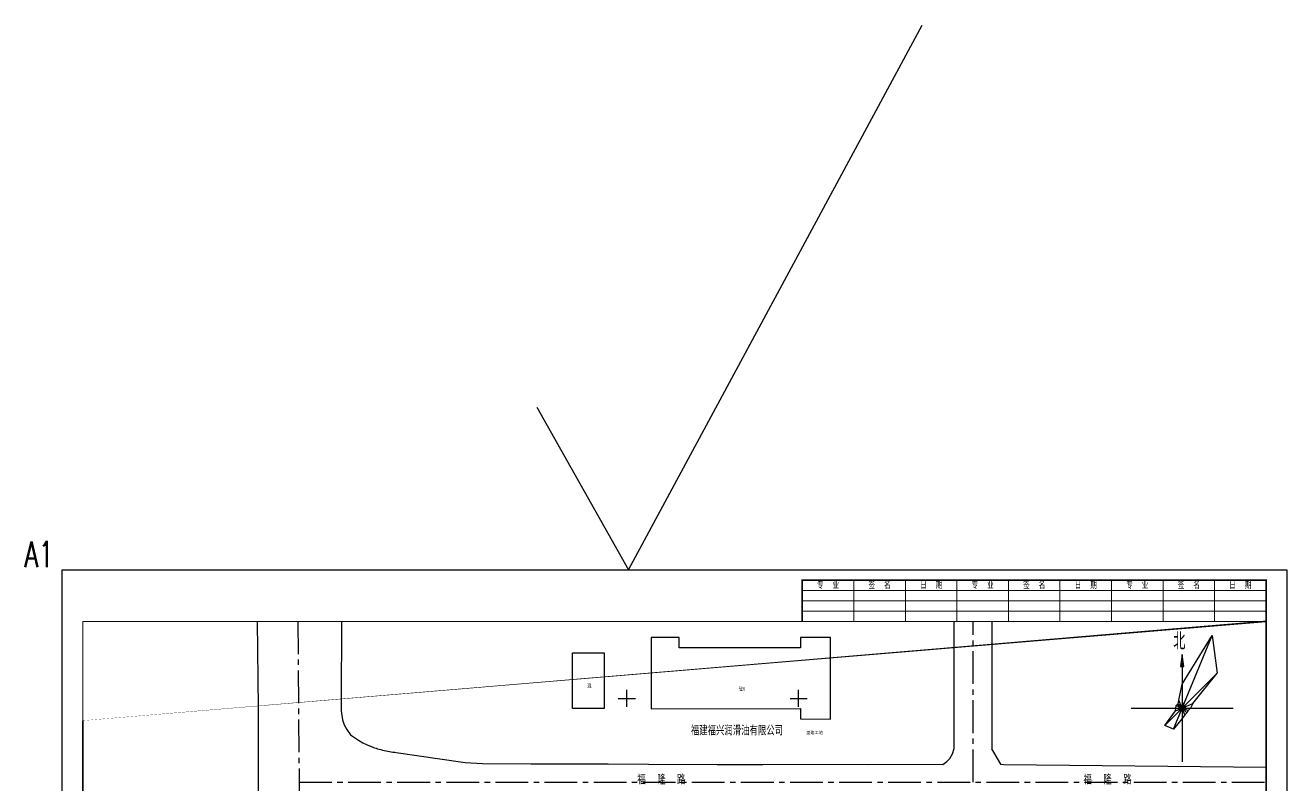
# Model space of a CAD drawing. Header units: millimetres. Extents: x 397874 to 6871063, y -8 to 5775840.
# Drawn here: x 428894.1 to 429261.3, y 2813037.3 to 2813258.5 of the extents above; entities that cross this region are included whole.
import ezdxf
from ezdxf.enums import TextEntityAlignment as Align

# ---------------------------------------------------------------- set-up
doc = ezdxf.new("R2010")
doc.units = ezdxf.units.MM
doc.header["$LTSCALE"] = 1000
for name, pattern in [('ACAD_ISO10W100', [18, 12, -3, 0, -3]), ('CENTER2', [28.575000000000003, 19.05, -3.175, 3.175, -3.175]), ('CONTINOUS', [0])]:
    doc.linetypes.add(name, pattern=pattern)
doc.layers.add('FRAME', color=3, linetype='Continuous', lineweight=18)
for name, color, linetype in [('PUB_TEXT', 7, 'Continuous'), ('TK', 7, 'Continuous'), ('TQA2', 3, 'Continuous'), ('图层2', 35, 'Continuous'), ('居民地注记', 1, 'Continuous'), ('工矿注记', 231, 'Continuous'), ('房屋面', 1, 'Continuous'), ('规划路中心线（FQ）', 2, 'Continuous')]:
    doc.layers.add(name, color=color, linetype=linetype)
doc.styles.add('dxfs', font='txt.shx', dxfattribs={"width": 0.7, "bigfont": 'dxfs.shx'})
doc.styles.add('FRAME', font='simhei.ttf', dxfattribs={"width": 0.7})
doc.styles.add('GKST', font='')
doc.styles.add('HZTXT', font='txt.shx', dxfattribs={"width": 0.75, "bigfont": 'hzdx.shx'})
doc.styles.add('JMHT', font='simhei.ttf')
doc.styles.get('GKST').set_extended_font_data('宋体')

# ---------------------------------------------------------------- blocks, each defined once
blk = doc.blocks.new('a1-25')
at = {"layer": 'FRAME', "lineweight": 18}
h = blk.add_hatch(color=256, dxfattribs=at)
h.paths.add_polyline_path([(432615.8754489405, 2815123.28119002), (432625.9639597518, 2815133.369700832), (432634.7788749519, 2815124.554785632), (432636.5800111382, 2815124.554785632), (432623.3523128345, 2815137.782483935), (432608.8510189198, 2815123.28119002), (432623.3523128345, 2815108.779896106), (432637.8536067493, 2815123.28119002), (432630.0920811628, 2815123.28119002), (432630.0920811628, 2815117.320800621), (432625.9639597518, 2815113.19267921)], flags=0)
edge = h.paths.add_edge_path(flags=0)
edge.add_arc((432624.1365601236, 2815121.400420304), 0.6911998789934234, -4.182669727015309e-06, 45.00000412708488, ccw=False)
edge.add_line((432624.8277600026, 2815121.400420255), (432624.8277600026, 2815115.566555665))
edge.add_line((432624.8277600026, 2815115.566555665), (432625.9942388653, 2815114.400076803))
edge.add_line((432625.9942388653, 2815114.400076802), (432627.9796072745, 2815116.385445212))
edge.add_line((432627.9796072746, 2815116.385445212), (432627.9796072746, 2815122.494605096))
edge.add_arc((432627.2884073955, 2815122.494605146), 0.691199878991467, 359.9999958173831, 405.0000041272817)
edge.add_line((432627.7771594817, 2815122.983357303), (432622.8428925539, 2815127.917624231))
edge.add_arc((432622.3541403468, 2815127.428872018), 0.6912000041248784, 45.000000341609, 134.9999996583249)
edge.add_line((432621.8653881396, 2815127.917624231), (432620.7198764971, 2815126.772112589))
edge.add_arc((432621.2086287101, 2815126.283360382), 0.6912000041217015, 135.000000341561, 224.9999996583899)
edge.add_line((432620.7198764971, 2815125.794608174), (432624.6253122098, 2815121.889172462))
edge = h.paths.add_edge_path(flags=0)
edge.add_arc((432629.1529979415, 2815126.211039279), 1.917783359640744, 0, 180)
edge.add_arc((432629.1529979415, 2815126.211039279), 1.917783359640744, 180, 360)
h.paths.add_polyline_path([(432619.7602130153, 2815108.779896106), (432620.7377174296, 2815108.779896106), (432606.4234307185, 2815123.094182817), (432621.1117318371, 2815137.782483935), (432620.1342274228, 2815137.782483935), (432605.4459263043, 2815123.094182817)], flags=0)
for p, q in [((433150.6497665268, 2815900.961964774), (432556.6497665268, 2815900.961964774)), ((432556.6497665268, 2815900.961964774), (432556.6497665268, 2815059.961964774)), ((433140.6497665268, 2815895.961964774), (432915.6497665268, 2815895.961964774)), ((433140.6497665268, 2815875.961964774), (433140.6497665268, 2815895.961964774)), ((433150.6497665268, 2815059.961964774), (433150.6497665268, 2815900.961964774)), ((433140.6497665268, 2815875.961964774), (432566.6497665268, 2815875.961964774)), ((432566.6497665268, 2815875.961964774), (432566.6497665268, 2815069.961964774)), ((433140.6497665268, 2815069.961964774), (433140.6497665268, 2815875.961964774)), ((433140.6497665268, 2815139.961964774), (432566.6497665268, 2815139.961964774)), ((432676.6497665268, 2815139.961964774), (432676.6497665268, 2815069.961964774)), ((432780.6497665268, 2815139.961964774), (432780.6497665268, 2815069.961964774)), ((432850.6497665268, 2815139.961964774), (432850.6497665268, 2815069.961964774)), ((432920.6497665268, 2815139.961964774), (432920.6497665268, 2815069.961964774)), ((433000.6497665268, 2815139.961964774), (433000.6497665268, 2815069.961964774)), ((433020.6497665268, 2815140.096810847), (433020.6497665268, 2815069.961964774)), ((433045.6497665268, 2815139.798747684), (433045.6497665268, 2815069.961964774)), ((433070.6497665268, 2815069.961964774), (433070.6497665268, 2815139.961964774)), ((433000.6497665268, 2815124.961964774), (432920.6497665268, 2815124.961964774)), ((433070.6497665268, 2815129.961964774), (433000.6497665268, 2815129.961964774)), ((432920.6497665268, 2815122.461964774), (432850.6497665268, 2815122.461964774)), ((433070.6497665268, 2815119.961964774), (433000.6497665268, 2815119.961964774)), ((433070.6497665268, 2815109.961964774), (433000.6497665268, 2815109.961964774)), ((432920.6497665268, 2815104.961964774), (432850.6497665268, 2815104.961964774)), ((433140.6497665268, 2815100.961964774), (433070.6497665268, 2815100.961964774)), ((433088.1497665268, 2815100.961964774), (433088.1497665268, 2815069.961964774)), ((433070.6497665268, 2815099.961964774), (433000.6497665268, 2815099.961964774)), ((433070.6497665268, 2815089.961964774), (433000.6497665268, 2815089.961964774)), ((433140.6497665268, 2815090.961964774), (433070.6497665268, 2815090.961964774)), ((433105.6497665268, 2815090.961964774), (433105.6497665268, 2815069.961964774)), ((433123.1497665268, 2815090.961964774), (433123.1497665268, 2815069.961964774)), ((433000.6497665268, 2815084.961964774), (432920.6497665268, 2815084.961964774)), ((433140.6497665268, 2815083.961964774), (433070.6497665268, 2815083.961964774)), ((433070.6497665268, 2815079.961964774), (433000.6497665268, 2815079.961964774)), ((433140.6497665268, 2815076.961964774), (433070.6497665268, 2815076.961964774)), ((432566.6497665268, 2815069.961964774), (433140.6497665268, 2815069.961964774)), ((432556.6497665268, 2815059.961964774), (433150.6497665268, 2815059.961964774))]:
    blk.add_line(p, q, dxfattribs=at)
for points in [[(432915.6497665268, 2815875.961964774), (432915.6497665268, 2815895.961964774)], [(432940.6497665268, 2815875.961964774), (432940.6497665268, 2815895.961964774)], [(432965.6497665268, 2815875.961964774), (432965.6497665268, 2815895.961964774)], [(432990.6497665268, 2815875.961964774), (432990.6497665268, 2815895.961964774)], [(433015.6497665268, 2815875.961964774), (433015.6497665268, 2815895.961964774)], [(433040.6497665268, 2815875.961964774), (433040.6497665268, 2815895.961964774)], [(433065.6497665268, 2815875.961964774), (433065.6497665268, 2815895.961964774)], [(433090.6497665268, 2815875.961964774), (433090.6497665268, 2815895.961964774)], [(433115.6497665268, 2815875.961964774), (433115.6497665268, 2815895.961964774)], [(432915.6497665268, 2815890.961964774), (433140.6497665268, 2815890.961964774)], [(432915.6497665268, 2815885.961964774), (433140.6497665268, 2815885.961964774)], [(432915.6497665268, 2815880.961964774), (433140.6497665268, 2815880.961964774)]]:
    blk.add_lwpolyline(points, dxfattribs=at)
for s, insert, char_height, width, attachment_point, style in [('专  业', (432928.1497665268, 2815893.461964774), 3.5, 11.325, 5, 'dxfs'), ('签  名   ', (432953.1497665268, 2815893.461964774), 3.5, 11.85, 5, 'dxfs'), ('日  期', (432978.1497665268, 2815893.461964774), 3.5, 11.325, 5, 'dxfs'), ('专  业', (433003.1497665268, 2815893.461964774), 3.5, 11.325, 5, 'dxfs'), ('签  名   ', (433028.1497665268, 2815893.461964774), 3.5, 11.85, 5, 'dxfs'), ('日  期', (433053.1497665268, 2815893.461964774), 3.5, 11.325, 5, 'dxfs'), ('专  业', (433078.1497665268, 2815893.461964774), 3.5, 11.325, 5, 'dxfs'), ('签  名   ', (433103.1497665268, 2815893.461964774), 3.5, 11.85, 5, 'dxfs'), ('日  期', (433128.1497665268, 2815893.461964774), 3.5, 11.325, 5, 'dxfs'), ('设计单位', (432567.6497665268, 2815138.461964774), 4, 23.68135593220359, 1, 'FRAME'), ('备  注', (432677.6497665268, 2815138.461964774), 4, 17.5830508474572, 1, 'FRAME'), ('图纸专用章', (432782.4245971101, 2815138.353888241), 4, 29.2813559322033, 1, 'FRAME'), ('施工图审查机构', (432851.6497665268, 2815138.461964774), 4, 54.12542372881362, 1, 'FRAME'), ('建设单位', (432921.6497665268, 2815138.461964774), 4, 23.75254237288144, 1, 'FRAME'), ('图    名', (433072.6576713114, 2815138.461964774), 4, 16.70508474576273, 1, 'FRAME'), ('{\\W0.55;本图未经设计院签字、盖章无效。}', (432680.8749941477, 2815121.85135815), 4, 68.34915254237247, 7, 'FRAME'), ('审    定', (433010.6497665268, 2815125.153501856), 4, 23.42033898305075, 5, 'FRAME'), ('施工图审查合格书编号', (432851.6497665268, 2815120.961964774), 4, 60.08135593220344, 1, 'FRAME'), ('工程名称', (432921.5080337952, 2815123.372517188), 4, 23.68135593220337, 1, 'FRAME'), ('{\\W0.65;项目负责人}', (433010.6497665268, 2815115.172870234), 4, 27.58644067796617, 5, 'FRAME'), ('福建医工设计院有限公司', (432621.3905113762, 2815102.142758348), 6, 98.59322033898323, 5, 'FRAME'), ('{\\W0.65;专业负责人}', (433010.6497665268, 2815105.192238612), 4, 27.63050847457635, 5, 'FRAME'), ('执业章', (432852.0968612701, 2815103.715375735), 4, 35.54576271186437, 1, 'FRAME'), ('国家住建部', (432621.5852317782, 2815092.567749369), 5, 29.44745762711886, 5, 'FRAME'), ('审    核', (433010.6497665268, 2815095.360638571), 4, 23.56271186440688, 5, 'FRAME'), ('图纸编号', (433079.3997665268, 2815095.961964774), 4, 23.25423728813563, 5, 'FRAME'), ('化工石化医药行业', (432621.5852317782, 2815085.108349992), 5, 47.81355932203412, 5, 'FRAME'), ('校    对', (433010.6497665268, 2815085.38000695), 4, 23.7050847457628, 5, 'FRAME'), ('专    业', (433079.3997665268, 2815087.461964774), 4, 20.57288135593226, 5, 'FRAME'), ('比   例', (433114.3997665268, 2815087.461964774), 4, 19.81355932203384, 5, 'FRAME'), ('单项工程', (432921.5080337952, 2815083.494258013), 4, 23.49152542372882, 1, 'FRAME'), ('设计阶段', (433079.3997665268, 2815080.461964774), 4, 23.61016949152552, 5, 'FRAME'), ('日   期', (433114.3997665268, 2815080.461964774), 4, 19.22033898305075, 5, 'FRAME'), ('甲级 A135009049', (432621.5852317782, 2815077.230074087), 5, 44.39661016949132, 5, 'FRAME'), ('设    计', (433010.6497665268, 2815075.399375328), 4, 23.63389830508473, 5, 'FRAME'), ('共    张', (433079.3997665268, 2815073.961964774), 4, 20.45423728813556, 5, 'FRAME'), ('第    张', (433097.2415970002, 2815073.892659392), 4, 20.50169491525419, 5, 'FRAME'), ('版   次', (433114.3997665268, 2815073.461964774), 4, 20.57288135593226, 5, 'FRAME')]:
    blk.add_mtext(s, dxfattribs=dict(at, insert=insert, char_height=char_height, width=width, attachment_point=attachment_point, style=style))

msp = doc.modelspace()

# ---------------------------------------------------------------- hatches: boundary and pattern name
at = {"layer": 'TQA2', "linetype": 'Continuous', "ltscale": 10}
msp.add_hatch(color=3, dxfattribs=at).paths.add_polyline_path([(429231.3040128271, 2813071.8002887), (429230.8223840119, 2813075.255388865), (429230.2960475604, 2813071.800288698)])

# ---------------------------------------------------------------- linework, layer by layer
at = {"color": 3, "linetype": 'CONTINOUS'}
for p, q in [((429069.6656643818, 2813099.89762298), (429155.1822167495, 2813258.463063302)), ((429042.9991996959, 2813147.274297427), (429069.6656643818, 2813099.89762298))]:
    msp.add_line(p, q, dxfattribs=at)
msp.add_lwpolyline([(429261.258493166, 2813099.897622979), (429261.2584931664, 2812595.29762298), (428904.8584931665, 2812595.297622979), (428904.858493166, 2813099.897622979)], close=True)
at = {"color": 3, "linetype": 'CONTINOUS', "const_width": 0.5}
for points in [[(429120.2584931762, 2813084.89762298), (429120.2584931757, 2813096.89762298), (429255.2584931757, 2813096.89762298), (429255.2584931762, 2813084.89762298)], [(428910.8584931763, 2812601.297622979), (429255.2584931762, 2812601.29762298), (429255.2584931762, 2813084.89762298), (428910.8584931763, 2813084.897622979), (428910.8584931768, 2812601.297622979)]]:
    msp.add_lwpolyline(points, dxfattribs=at)
at = {"color": 1, "linetype": 'CENTER2', "ltscale": 0.0005}
msp.add_lwpolyline([(428973.4686876205, 2813084.897622979), (428973.8369836472, 2813038.114520576)], dxfattribs=at)
at = {"color": 1, "linetype": 'CENTER2', "ltscale": 0.0005, "flags": 128}
for points in [[(429169.9814883559, 2813038.095679417), (429169.9814883559, 2813084.89762298)], [(428973.8369520674, 2813038.114520579), (428976.7798026637, 2812732.140574326)], [(428973.8369520674, 2813038.114520579), (428976.7798026637, 2812732.140574326)], [(428973.8369520674, 2813038.114520579), (428976.7798026637, 2812732.140574326)], [(428973.8369520674, 2813038.114520579), (428976.7798026637, 2812732.140574326)], [(428973.8369520674, 2813038.114520579), (429255.2584931664, 2813038.087487917)]]:
    msp.add_lwpolyline(points, dxfattribs=at)
at = {"layer": 'Defpoints', "color": 0, "linetype": 'ByBlock', "ltscale": 5}
for p in [(429230.8223840124, 2813075.255388864), (429230.822384011, 2813059.637156677)]:
    msp.add_point(p, dxfattribs=at)
at = {"layer": 'TK', "color": 151, "linetype": 'Continuous'}
for p, q in [((429069.1966590756, 2813059.977107877), (429069.1966590756, 2813064.977107877)), ((429119.1966590756, 2813059.977107877), (429119.1966590756, 2813064.977107877)), ((429066.6966590756, 2813062.477107877), (429071.6966590756, 2813062.477107877)), ((429116.6966590756, 2813062.477107877), (429121.6966590756, 2813062.477107877))]:
    msp.add_line(p, q, dxfattribs=at)
at = {"layer": 'TQA2', "color": 3, "linetype": 'Continuous', "ltscale": 5}
for p, q in [((429228.2909331061, 2813053.525693569), (429239.5739714256, 2813080.765357706)), ((429230.822384011, 2813066.630156677), (429239.5739714256, 2813080.765357706)), ((429239.5739714256, 2813080.765357706), (429240.979265816, 2813069.794038481)), ((429230.8223840124, 2813075.255388864), (429230.8223840124, 2813044.018924488)), ((429225.7439431087, 2813054.558715774), (429240.979265816, 2813069.794038481)), ((429233.9654221809, 2813060.939045713), (429240.979265816, 2813069.794038481)), ((429229.882130818, 2813061.907128689), (429230.822384011, 2813066.630156677)), ((429229.6195953763, 2813060.839945311), (429229.882130818, 2813061.907128689)), ((429231.6179828667, 2813057.716411129), (429229.882130818, 2813061.907128689)), ((429215.9781694482, 2813059.637156677), (429245.6665985757, 2813059.637156677)), ((429225.7439431087, 2813054.558715774), (429228.9016384627, 2813058.84155782)), ((429228.9016384627, 2813058.84155782), (429233.9654221809, 2813060.939045713)), ((429228.9016384627, 2813058.84155782), (429228.9323840113, 2813059.637156677)), ((429228.9323840113, 2813059.637156677), (429229.0762516945, 2813060.360428364)), ((429229.0762516945, 2813060.360428364), (429229.6195953763, 2813060.839945311)), ((429229.0762516945, 2813060.360428364), (429232.5685163275, 2813058.91388499)), ((429229.6195953763, 2813060.839945311), (429232.1588158277, 2813058.300724861)), ((429231.6179828667, 2813057.716411129), (429230.8223840115, 2813056.613156677)), ((429232.1588158277, 2813058.300724861), (429231.6179828667, 2813057.716411129)), ((429232.5685163275, 2813058.91388499), (429232.1588158277, 2813058.300724861)), ((429233.2537064878, 2813059.637156677), (429232.5685163275, 2813058.91388499)), ((429233.9654221809, 2813060.939045713), (429233.2793840109, 2813059.637156677)), ((429228.2909331061, 2813053.525693569), (429225.7439431087, 2813054.558715774)), ((429230.8223840115, 2813056.613156677), (429228.2909331061, 2813053.525693569))]:
    msp.add_line(p, q, dxfattribs=at)
at = {"layer": 'TQA2', "color": 3, "linetype": 'Continuous', "ltscale": 10}
for p, q in [((429230.8223840119, 2813075.255388865), (429230.2960475604, 2813071.800288698)), ((429231.3040128271, 2813071.8002887), (429230.8223840119, 2813075.255388865)), ((429230.2960475604, 2813071.800288698), (429231.3040128271, 2813071.8002887))]:
    msp.add_line(p, q, dxfattribs=at)
at = {"layer": 'TQA2', "color": 3, "linetype": 'Continuous', "ltscale": 5}
msp.add_circle((429230.8223840115, 2813059.637156679), 0.945, dxfattribs=at)
at = {"layer": '图层2', "color": 8, "linetype": 'Continuous'}
for p, q in [((429230.7301729624, 2813061.298922695), (429231.093830843, 2813060.784478351)), ((429228.6723956815, 2813059.844291242), (429229.0360535621, 2813059.329846898)), ((429229.701284322, 2813060.571606969), (429230.0649422025, 2813060.057162624))]:
    msp.add_line(p, q, dxfattribs=at)
at = {"layer": '房屋面', "color": 151, "linetype": 'Continuous', "lineweight": -3, "ltscale": 0.5, "flags": 128}
for points in [[(429076.2719619558, 2813059.451140187), (429119.7741035139, 2813059.534625256), (429119.7739399956, 2813056.515466207), (429128.4756590757, 2813056.454107877), (429128.4836590756, 2813080.190107877), (429119.7754949755, 2813080.162747167), (429119.7745027146, 2813077.233696964), (429084.4763550875, 2813077.23449259), (429084.4764226959, 2813080.234335077), (429076.2768532899, 2813080.234519855)], [(429053.4294801177, 2813075.735271224), (429062.6289966744, 2813075.735063841), (429062.6286312877, 2813059.535914999), (429053.4291147296, 2813059.536122627)]]:
    msp.add_lwpolyline(points, close=True, dxfattribs=at)
at = {"layer": '规划路中心线（FQ）', "color": 2, "linetype": 'ACAD_ISO10W100', "ltscale": 0.5, "flags": 128}
for points in [[(428962.3164641042, 2813012.496976006), (428962.2307383562, 2813021.753876006), (428962.062838356, 2813037.323876006), (428962.0312383561, 2813059.847876006), (428961.7392582586, 2813084.897622979)], [(429164.5067383558, 2813047.914876007), (429164.5067383558, 2813084.89762298)], [(429175.4814883559, 2813047.558876006), (429175.4814883559, 2813084.89762298)], [(429001.3855848149, 2813046.805586945), (429022.2071383563, 2813043.763876006), (429027.1825383562, 2813043.562876007), (429041.234438356, 2813043.425876006), (429063.7733383561, 2813043.391876006), (429075.5448383563, 2813043.280876006), (429095.5326383561, 2813043.241876007), (429108.7842383562, 2813043.257876006), (429123.844638356, 2813043.310876006), (429139.6137383562, 2813043.244876007), (429157.8673383561, 2813043.321876007), (429161.1850383561, 2813043.265876006), (429162.336622966, 2813044.077177866), (429163.2435383559, 2813044.955876006), (429163.935938356, 2813046.344876007), (429164.5067383558, 2813047.914876007)], [(429175.347938356, 2813047.818876007), (429175.6150383563, 2813047.298876007), (429177.9520383561, 2813043.304876007), (429178.9009383563, 2813043.176876007), (429255.2584931664, 2813042.457765952)]]:
    msp.add_lwpolyline(points, dxfattribs=at)
at = {"layer": '规划路中心线（FQ）', "color": 2, "linetype": 'ACAD_ISO10W100', "ltscale": 0.5}
msp.add_lwpolyline([(428986.1265147524, 2813084.897622979), (428986.1081383559, 2813061.351876006), (428986.052438356, 2813058.842876006), (428986.4910037043, 2813056.181080433), (428986.6707721059, 2813055.625299856), (428986.9418383562, 2813054.801876007), (428987.706280286, 2813053.460569406), (428988.8093383559, 2813051.879876006), (428991.099041766, 2813050.261758827), (428992.3520684461, 2813049.558621556), (428993.6062383563, 2813048.991876006), (428995.2662393535, 2813048.242359197), (428995.73920502, 2813048.089356697), (428996.2161710425, 2813047.946353754), (428996.6951367985, 2813047.810350101), (428997.1771028209, 2813047.682345384), (428997.6610690216, 2813047.560340755), (428998.1470349557, 2813047.445335416), (428998.6350010675, 2813047.334329989), (428999.1249669134, 2813047.228324118), (428999.6159332921, 2813047.12631816), (429000.1088989605, 2813047.027311578), (429000.6018650727, 2813046.93130482), (429001.0958312741, 2813046.838297885), (429001.6753383563, 2813046.772876007)], dxfattribs=at)

# ---------------------------------------------------------------- block references
at = {"color": 3, "linetype": 'CONTINOUS', "xscale": 0.6000000000000227, "yscale": 0.6000000000000227, "zscale": 0.6000000000000227}
msp.add_blockref('a1-25', (169370.8686344605, 1123559.32044393), dxfattribs=at)

# ---------------------------------------------------------------- texts
at = {"style": 'HZTXT', "width": 0.75}
msp.add_text('北', height=4.954521600000001, rotation=0.008368129021726966, dxfattribs=at).set_placement((429228.234750032, 2813076.659706418))
at = {"color": 0, "linetype": 'CONTINOUS', "ltscale": 10, "style": 'HZTXT', "width": 0.75}
for s, p in [('福建福兴润滑油有限公司', (429087.854172179, 2813051.735850201)), ('福  隆  路', (429072.270993303, 2813037.446212549)), ('福  隆  路', (429202.0972063583, 2813037.446212549))]:
    msp.add_text(s, height=2.5, dxfattribs=at).set_placement(p)
at = {"layer": 'PUB_TEXT', "color": 0, "linetype": 'CONTINOUS', "ltscale": 5, "style": 'dxfs', "width": 0.7}
msp.add_text('A1', height=7.5, dxfattribs=at).set_placement((428893.9071845133, 2813100.688168723))
at = {"layer": '居民地注记', "color": 151, "style": 'JMHT', "width": 0.8330000000009999}
for s, p in [('混', (429058.2931063054, 2813066.134836867)), ('砼6', (429102.7457249234, 2813065.253485621))]:
    msp.add_text(s, height=1.050000000001, dxfattribs=at).set_placement(p, align=Align.MIDDLE_CENTER)
at = {"layer": '工矿注记', "color": 151, "style": 'GKST'}
msp.add_text('基建工地', height=0.875000000001, dxfattribs=at).set_placement((429123.8382995757, 2813052.532342307), align=Align.MIDDLE_CENTER)

doc.saveas('drawing.dxf')
